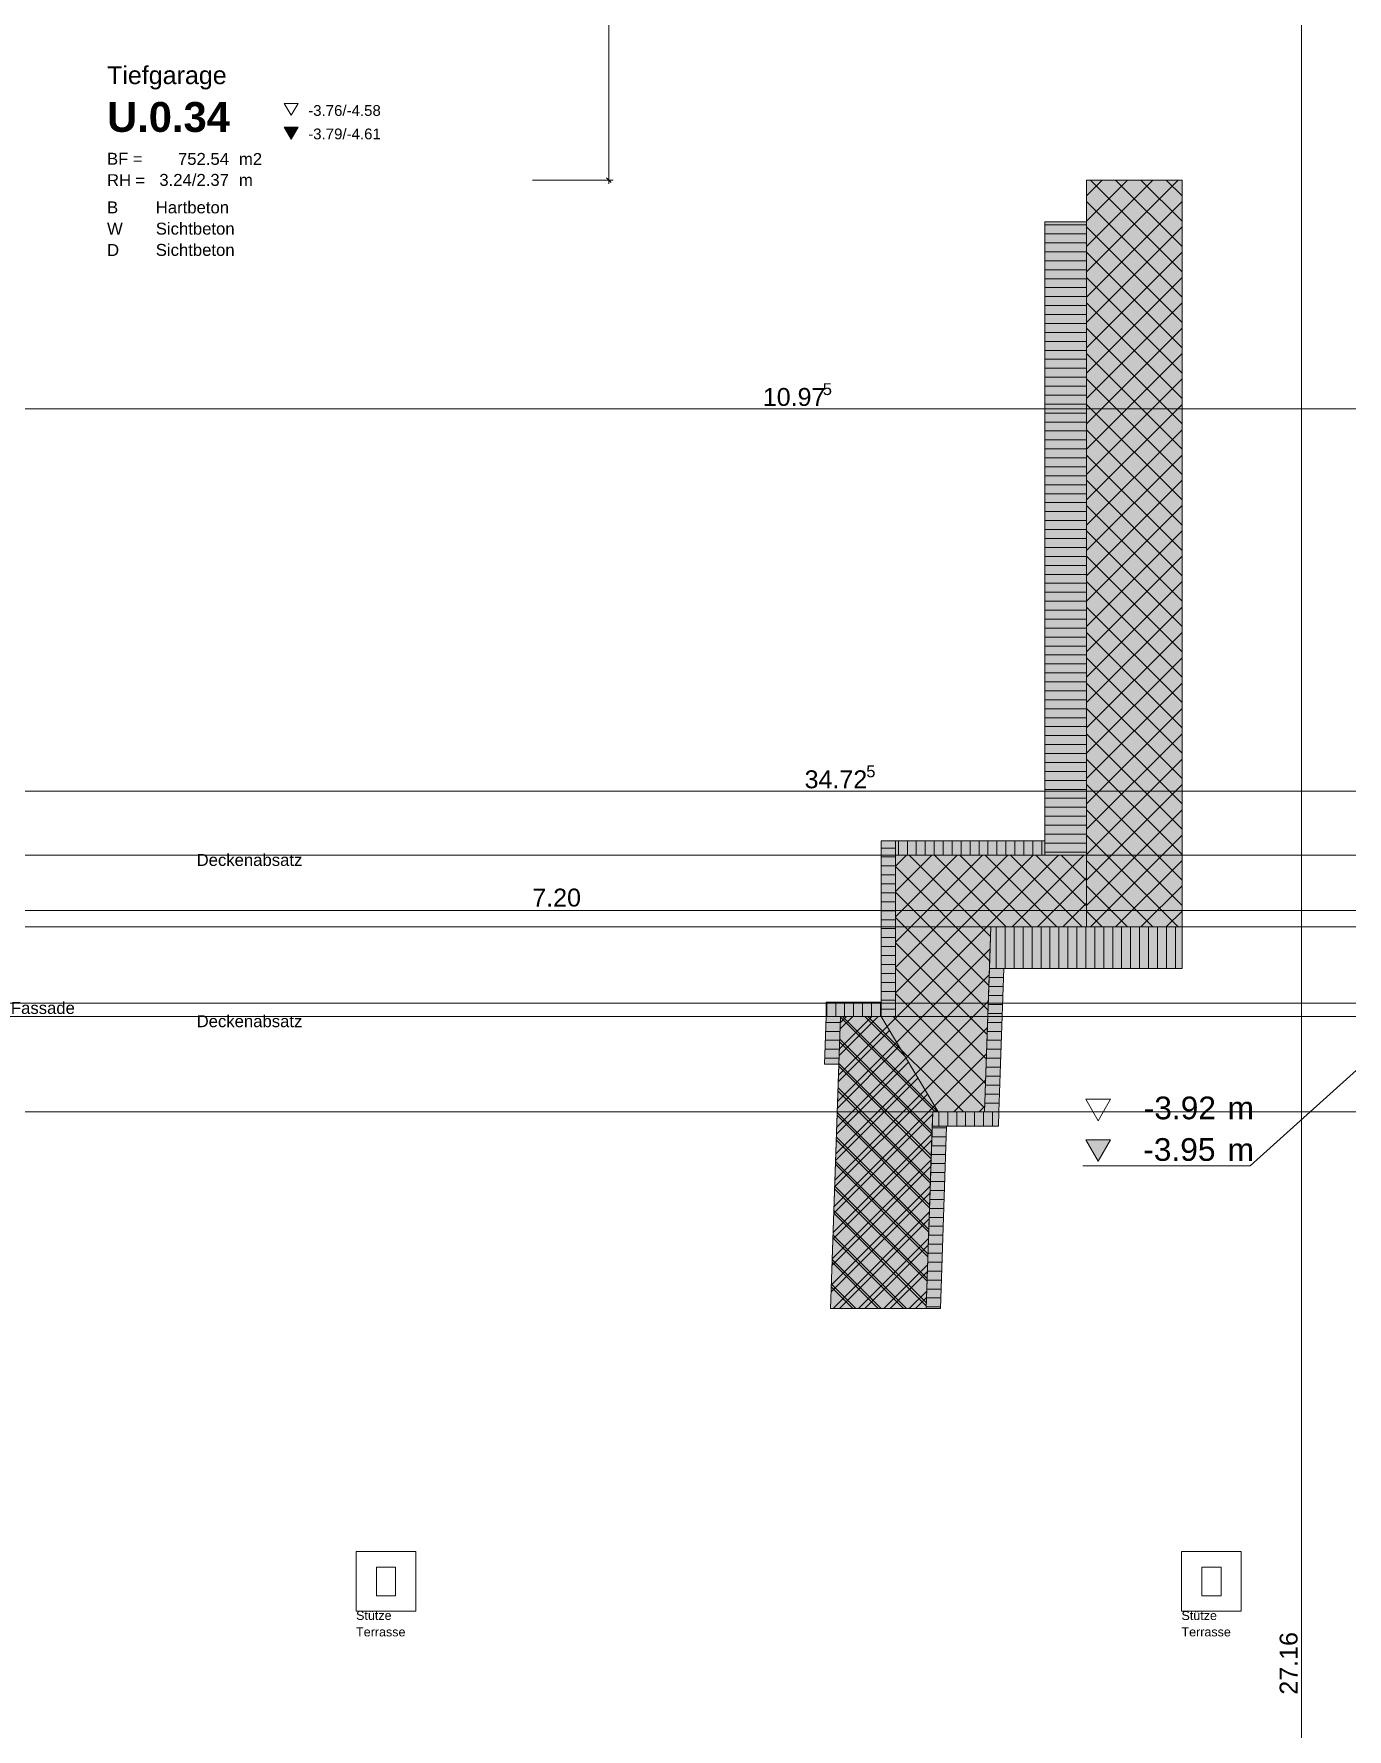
# Model space of a CAD drawing. Extents: x 0 to 1189, y 0 to 841.
# Drawn here: x 446.1 to 556, y 321.5 to 463.4 of the extents above; entities that cross this region are included whole.
import ezdxf
from ezdxf.lldxf.tags import DXFTag

# ---------------------------------------------------------------- set-up
doc = ezdxf.new("R2010")
doc.units = 0
doc.layers.get('0').update_dxf_attribs({"lineweight": 35})
for name, color, linetype, lineweight in [('Bemassung', 7, 'Continuous', 25), ('Deckenabsätze', 7, 'Continuous', 25), ('Gebäude Kontur', 7, 'Continuous', 25), ('Hilfskörper', 7, 'Continuous', 25), ('Höhenkoten', 7, 'Continuous', 25), ('Raumstempel', 7, 'Continuous', 25)]:
    doc.layers.add(name, color=color, linetype=linetype, lineweight=lineweight)
doc.styles.get("Standard").update_dxf_attribs({"font": 'arial.ttf'})
tags = doc.linetypes.add('BORDERX2', pattern=[88.9, 25.4, -12.7, 25.4, -12.7, 0, -12.7]).pattern_tags.tags
tags[14:15] = [DXFTag(74, 4), DXFTag(75, 0), DXFTag(340, '0'), DXFTag(46, 1.0), DXFTag(50, 0.0), DXFTag(44, 0.0), DXFTag(45, 0.0)]
tags[12:13] = [DXFTag(74, 4), DXFTag(75, 0), DXFTag(340, '0'), DXFTag(46, 1.0), DXFTag(50, 0.0), DXFTag(44, 0.0), DXFTag(45, 0.0)]
tags[10:11] = [DXFTag(74, 4), DXFTag(75, 0), DXFTag(340, '0'), DXFTag(46, 1.0), DXFTag(50, 0.0), DXFTag(44, 0.0), DXFTag(45, 0.0)]
tags[8:9] = [DXFTag(74, 4), DXFTag(75, 0), DXFTag(340, '0'), DXFTag(46, 1.0), DXFTag(50, 0.0), DXFTag(44, 0.0), DXFTag(45, 0.0)]
tags[6:7] = [DXFTag(74, 4), DXFTag(75, 0), DXFTag(340, '0'), DXFTag(46, 1.0), DXFTag(50, 0.0), DXFTag(44, 0.0), DXFTag(45, 0.0)]
tags[4:5] = [DXFTag(74, 4), DXFTag(75, 0), DXFTag(340, '0'), DXFTag(46, 1.0), DXFTag(50, 0.0), DXFTag(44, 0.0), DXFTag(45, 0.0)]
tags = doc.linetypes.add('DASHED2', pattern=[9.525, 6.35, -3.175]).pattern_tags.tags
tags[6:7] = [DXFTag(74, 4), DXFTag(75, 0), DXFTag(340, '0'), DXFTag(46, 1.0), DXFTag(50, 0.0), DXFTag(44, 0.0), DXFTag(45, 0.0)]
tags[4:5] = [DXFTag(74, 4), DXFTag(75, 0), DXFTag(340, '0'), DXFTag(46, 1.0), DXFTag(50, 0.0), DXFTag(44, 0.0), DXFTag(45, 0.0)]
tags = doc.linetypes.add('Strichlin_lang', pattern=[0.5, 0.3, -0.2]).pattern_tags.tags
tags[6:7] = [DXFTag(74, 4), DXFTag(75, 0), DXFTag(340, '0'), DXFTag(46, 1.0), DXFTag(50, 0.0), DXFTag(44, 0.0), DXFTag(45, 0.0)]
tags[4:5] = [DXFTag(74, 4), DXFTag(75, 0), DXFTag(340, '0'), DXFTag(46, 1.0), DXFTag(50, 0.0), DXFTag(44, 0.0), DXFTag(45, 0.0)]
tags = doc.linetypes.add('Wipeout_Contour', pattern=[1, 0, -1]).pattern_tags.tags
tags[6:7] = [DXFTag(74, 4), DXFTag(75, 0), DXFTag(340, '0'), DXFTag(46, 1.0), DXFTag(50, 0.0), DXFTag(44, 0.0), DXFTag(45, 0.0)]
tags[4:5] = [DXFTag(74, 4), DXFTag(75, 0), DXFTag(340, '0'), DXFTag(46, 1.0), DXFTag(50, 0.0), DXFTag(44, 0.0), DXFTag(45, 0.0)]

# ---------------------------------------------------------------- blocks, each defined once
blk = doc.blocks.new('Referenz-A0SO6TOG06', base_point=(4.4, 96.7))
at = {"layer": 'Bemassung', "color": 0, "lineweight": 13}
for p, q in [((552.23, 297), (552.23, 598.53)), ((494.23, 511.03), (494.23, 451.13)), ((494.03, 451.33), (494.43, 450.93)), ((487.84, 451.13), (494.6, 451.13)), ((494.23, 451.13), (494.23, 450.83)), ((400.34, 432), (619.84, 432)), ((166.34, 400), (860.83, 400)), ((561.83, 390), (417.83, 390))]:
    blk.add_line(p, q, dxfattribs=at)
at = {"layer": 'Deckenabsätze', "color": 0, "linetype": 'Wipeout_Contour', "lineweight": 0, "ltscale": 25.994888}
for p, q in [((542.23, 451.15), (534.23, 451.15)), ((534.23, 451.15), (534.23, 388.63)), ((542.23, 388.63), (542.23, 451.15)), ((534.23, 388.63), (542.23, 388.63))]:
    blk.add_line(p, q, dxfattribs=at)
at = {"layer": 'Deckenabsätze', "color": 0, "lineweight": 13}
for p, q in [((534.23, 449.83), (535.55, 451.15)), ((534.23, 447.71), (537.67, 451.15)), ((534.23, 445.59), (539.79, 451.15)), ((534.23, 443.47), (541.91, 451.15)), ((534.23, 451.15), (534.23, 388.63)), ((542.23, 451.15), (534.23, 451.15)), ((542.23, 443.47), (534.55, 451.15)), ((542.23, 445.59), (536.67, 451.15)), ((542.23, 447.71), (538.79, 451.15)), ((542.23, 449.83), (540.91, 451.15)), ((542.23, 388.63), (542.23, 451.15)), ((534.23, 441.35), (542.23, 449.35)), ((542.23, 441.35), (534.23, 449.35)), ((530.73, 447.64), (530.73, 394.63)), ((534.23, 447.64), (530.73, 447.64)), ((530.73, 447.39), (534.23, 447.39)), ((534.23, 394.63), (534.23, 447.64)), ((534.23, 439.22), (542.23, 447.22)), ((542.23, 439.22), (534.23, 447.22)), ((530.73, 446.64), (534.23, 446.64)), ((530.73, 445.89), (534.23, 445.89)), ((530.73, 445.14), (534.23, 445.14)), ((530.73, 444.39), (534.23, 444.39)), ((534.23, 437.1), (542.23, 445.1)), ((542.23, 437.1), (534.23, 445.1)), ((530.73, 443.64), (534.23, 443.64)), ((530.73, 442.89), (534.23, 442.89)), ((534.23, 434.98), (542.23, 442.98)), ((542.23, 434.98), (534.23, 442.98)), ((530.73, 442.14), (534.23, 442.14)), ((530.73, 441.39), (534.23, 441.39)), ((530.73, 440.64), (534.23, 440.64)), ((534.23, 432.86), (542.23, 440.86)), ((542.23, 432.86), (534.23, 440.86)), ((530.73, 439.89), (534.23, 439.89)), ((530.73, 439.14), (534.23, 439.14)), ((534.23, 430.74), (542.23, 438.74)), ((542.23, 430.74), (534.23, 438.74)), ((530.73, 438.39), (534.23, 438.39)), ((530.73, 437.64), (534.23, 437.64)), ((530.73, 436.89), (534.23, 436.89)), ((530.73, 436.14), (534.23, 436.14)), ((534.23, 428.62), (542.23, 436.62)), ((542.23, 428.62), (534.23, 436.62)), ((530.73, 435.39), (534.23, 435.39)), ((530.73, 434.64), (534.23, 434.64)), ((534.23, 426.5), (542.23, 434.5)), ((542.23, 426.5), (534.23, 434.5)), ((530.73, 433.89), (534.23, 433.89)), ((530.73, 433.14), (534.23, 433.14)), ((530.73, 432.39), (534.23, 432.39)), ((530.73, 431.64), (534.23, 431.64)), ((534.23, 424.37), (542.23, 432.37)), ((542.23, 424.37), (534.23, 432.37)), ((530.73, 430.89), (534.23, 430.89)), ((530.73, 430.14), (534.23, 430.14)), ((534.23, 422.25), (542.23, 430.25)), ((542.23, 422.25), (534.23, 430.25)), ((530.73, 429.39), (534.23, 429.39)), ((530.73, 428.64), (534.23, 428.64)), ((530.73, 427.89), (534.23, 427.89)), ((534.23, 420.13), (542.23, 428.13)), ((542.23, 420.13), (534.23, 428.13)), ((530.73, 427.14), (534.23, 427.14)), ((530.73, 426.39), (534.23, 426.39)), ((534.23, 418.01), (542.23, 426.01)), ((542.23, 418.01), (534.23, 426.01)), ((530.73, 425.64), (534.23, 425.64)), ((530.73, 424.89), (534.23, 424.89)), ((530.73, 424.14), (534.23, 424.14)), ((530.73, 423.39), (534.23, 423.39)), ((534.23, 415.89), (542.23, 423.89)), ((542.23, 415.89), (534.23, 423.89)), ((530.73, 422.64), (534.23, 422.64)), ((530.73, 421.89), (534.23, 421.89)), ((534.23, 413.77), (542.23, 421.77)), ((542.23, 413.77), (534.23, 421.77)), ((530.73, 421.14), (534.23, 421.14)), ((530.73, 420.39), (534.23, 420.39)), ((530.73, 419.64), (534.23, 419.64)), ((530.73, 418.89), (534.23, 418.89)), ((534.23, 411.65), (542.23, 419.65)), ((542.23, 411.65), (534.23, 419.65)), ((530.73, 418.14), (534.23, 418.14)), ((530.73, 417.39), (534.23, 417.39)), ((534.23, 409.53), (542.23, 417.53)), ((542.23, 409.53), (534.23, 417.53)), ((530.73, 416.64), (534.23, 416.64)), ((530.73, 415.89), (534.23, 415.89)), ((530.73, 415.14), (534.23, 415.14)), ((534.23, 407.4), (542.23, 415.4)), ((542.23, 407.4), (534.23, 415.4)), ((530.73, 414.39), (534.23, 414.39)), ((530.73, 413.64), (534.23, 413.64)), ((534.23, 405.28), (542.23, 413.28)), ((542.23, 405.28), (534.23, 413.28)), ((530.73, 412.89), (534.23, 412.89)), ((530.73, 412.14), (534.23, 412.14)), ((530.73, 411.39), (534.23, 411.39)), ((530.73, 410.64), (534.23, 410.64)), ((534.23, 403.16), (542.23, 411.16)), ((542.23, 403.16), (534.23, 411.16)), ((530.73, 409.89), (534.23, 409.89)), ((530.73, 409.14), (534.23, 409.14)), ((534.23, 401.04), (542.23, 409.04)), ((542.23, 401.04), (534.23, 409.04)), ((530.73, 408.39), (534.23, 408.39)), ((530.73, 407.64), (534.23, 407.64)), ((530.73, 406.89), (534.23, 406.89)), ((530.73, 406.14), (534.23, 406.14)), ((534.23, 398.92), (542.23, 406.92)), ((542.23, 398.92), (534.23, 406.92)), ((530.73, 405.39), (534.23, 405.39)), ((530.73, 404.64), (534.23, 404.64)), ((534.23, 396.8), (542.23, 404.8)), ((542.23, 396.8), (534.23, 404.8)), ((530.73, 403.89), (534.23, 403.89)), ((530.73, 403.14), (534.23, 403.14)), ((530.73, 402.39), (534.23, 402.39)), ((530.73, 401.64), (534.23, 401.64)), ((534.23, 394.68), (542.23, 402.68)), ((542.23, 394.68), (534.23, 402.68)), ((530.73, 400.89), (534.23, 400.89)), ((534.23, 392.55), (542.23, 400.55)), ((542.23, 392.55), (534.23, 400.55)), ((530.73, 400.14), (534.23, 400.14)), ((530.73, 399.39), (534.23, 399.39)), ((530.73, 398.64), (534.23, 398.64)), ((530.73, 397.89), (534.23, 397.89)), ((534.23, 390.43), (542.23, 398.43)), ((542.23, 390.43), (534.23, 398.43)), ((530.73, 397.14), (534.23, 397.14)), ((530.73, 396.39), (534.23, 396.39)), ((541.91, 388.63), (534.23, 396.31)), ((534.55, 388.63), (542.23, 396.31)), ((513.46, 376.21), (531.88, 394.63)), ((517.03, 395.83), (517.03, 381.13)), ((518.23, 395.83), (517.03, 395.83)), ((517.03, 395.23), (518.23, 395.23)), ((518.23, 394.63), (518.23, 395.83)), ((518.23, 395.83), (530.73, 395.83)), ((518.23, 381.13), (518.23, 395.83)), ((518.23, 393.71), (519.15, 394.63)), ((518.23, 391.59), (521.27, 394.63)), ((518.23, 389.46), (523.4, 394.63)), ((518.23, 387.34), (525.52, 394.63)), ((518.23, 385.22), (527.64, 394.63)), ((518.23, 383.1), (529.76, 394.63)), ((530.73, 394.63), (518.23, 394.63)), ((518.23, 381.13), (518.23, 394.63)), ((518.23, 394.63), (534.23, 394.63)), ((518.48, 394.63), (518.48, 395.83)), ((519.23, 394.63), (519.23, 395.83)), ((526.2, 387.81), (519.39, 394.63)), ((519.98, 394.63), (519.98, 395.83)), ((520.73, 394.63), (520.73, 395.83)), ((521.48, 394.63), (521.48, 395.83)), ((527.51, 388.63), (521.51, 394.63)), ((522.23, 394.63), (522.23, 395.83)), ((522.98, 394.63), (522.98, 395.83)), ((529.63, 388.63), (523.63, 394.63)), ((523.73, 394.63), (523.73, 395.83)), ((524.48, 394.63), (524.48, 395.83)), ((525.23, 394.63), (525.23, 395.83)), ((531.75, 388.63), (525.75, 394.63)), ((525.98, 394.63), (525.98, 395.83)), ((526.73, 394.63), (526.73, 395.83)), ((527.48, 394.63), (527.48, 395.83)), ((533.87, 388.63), (527.87, 394.63)), ((528, 388.63), (534, 394.63)), ((528.23, 394.63), (528.23, 395.83)), ((528.98, 394.63), (528.98, 395.83)), ((529.73, 394.63), (529.73, 395.83)), ((534.23, 390.39), (529.99, 394.63)), ((530.48, 394.63), (530.48, 395.83)), ((530.73, 395.83), (530.73, 394.63)), ((530.73, 395.64), (534.23, 395.64)), ((530.73, 394.89), (534.23, 394.89)), ((530.73, 394.63), (534.23, 394.63)), ((534.23, 392.52), (532.11, 394.63)), ((534.23, 394.63), (534.23, 388.63)), ((517.03, 394.48), (518.23, 394.48)), ((517.03, 393.73), (518.23, 393.73)), ((526.13, 385.76), (518.23, 393.67)), ((539.79, 388.63), (534.23, 394.19)), ((536.67, 388.63), (542.23, 394.19)), ((517.03, 392.98), (518.23, 392.98)), ((517.03, 392.23), (518.23, 392.23)), ((530.12, 388.63), (534.23, 392.74)), ((537.67, 388.63), (534.23, 392.07)), ((538.79, 388.63), (542.23, 392.07)), ((517.03, 391.48), (518.23, 391.48)), ((517.03, 390.73), (518.23, 390.73)), ((526.06, 383.71), (518.23, 391.54)), ((532.24, 388.63), (534.23, 390.61)), ((517.03, 389.98), (518.23, 389.98)), ((517.03, 389.23), (518.23, 389.23)), ((525.99, 381.66), (518.23, 389.42)), ((535.55, 388.63), (534.23, 389.95)), ((540.91, 388.63), (542.23, 389.95)), ((517.03, 388.48), (518.23, 388.48)), ((517.03, 387.73), (518.23, 387.73)), ((526.23, 388.63), (525.7, 373.13)), ((526.11, 385.13), (526.23, 388.63)), ((534.23, 388.63), (526.23, 388.63)), ((526.23, 388.63), (542.23, 388.63)), ((526.67, 385.13), (526.67, 388.63)), ((527.42, 385.13), (527.42, 388.63)), ((528.17, 385.13), (528.17, 388.63)), ((528.92, 385.13), (528.92, 388.63)), ((529.67, 385.13), (529.67, 388.63)), ((530.42, 385.13), (530.42, 388.63)), ((531.17, 385.13), (531.17, 388.63)), ((531.92, 385.13), (531.92, 388.63)), ((532.67, 385.13), (532.67, 388.63)), ((533.42, 385.13), (533.42, 388.63)), ((534.17, 385.13), (534.17, 388.63)), ((534.23, 388.63), (542.23, 388.63)), ((534.92, 385.13), (534.92, 388.63)), ((535.67, 385.13), (535.67, 388.63)), ((536.42, 385.13), (536.42, 388.63)), ((537.17, 385.13), (537.17, 388.63)), ((537.92, 385.13), (537.92, 388.63)), ((538.67, 385.13), (538.67, 388.63)), ((539.42, 385.13), (539.42, 388.63)), ((540.17, 385.13), (540.17, 388.63)), ((540.92, 385.13), (540.92, 388.63)), ((541.67, 385.13), (541.67, 388.63)), ((542.23, 388.63), (542.23, 385.13)), ((513.39, 374.01), (526.17, 386.8)), ((517.03, 386.98), (518.23, 386.98)), ((517.03, 386.23), (518.23, 386.23)), ((525.92, 379.61), (518.23, 387.3)), ((513.31, 371.82), (526.09, 384.6)), ((517.03, 385.48), (518.23, 385.48)), ((517.03, 384.73), (518.23, 384.73)), ((525.85, 377.56), (518.23, 385.18)), ((525.7, 373.13), (526.11, 385.13)), ((542.23, 385.13), (526.11, 385.13)), ((526.11, 385.13), (527.31, 385.13)), ((527.31, 385.13), (526.9, 373.13)), ((517.03, 383.98), (518.23, 383.98)), ((517.03, 383.23), (518.23, 383.23)), ((526.06, 383.63), (527.26, 383.63)), ((526.09, 384.38), (527.28, 384.38)), ((512.43, 382.33), (512.43, 381.13)), ((517.03, 382.33), (512.43, 382.33)), ((512.48, 381.13), (512.48, 382.33)), ((513.23, 381.13), (513.23, 382.33)), ((513.24, 369.62), (526.02, 382.4)), ((513.98, 381.13), (513.98, 382.33)), ((514.73, 381.13), (514.73, 382.33)), ((515.48, 381.13), (515.48, 382.33)), ((516.23, 381.13), (516.23, 382.33)), ((516.98, 381.13), (516.98, 382.33)), ((517.03, 382.48), (518.23, 382.48)), ((517.03, 381.13), (517.03, 382.33)), ((525.78, 375.51), (518.23, 383.06)), ((526.01, 382.13), (527.21, 382.13)), ((526.03, 382.88), (527.23, 382.88)), ((512.29, 377.13), (512.43, 381.13)), ((512.41, 380.63), (513.61, 380.63)), ((512.43, 381.13), (517.03, 381.13)), ((512.43, 381.13), (513.63, 381.13)), ((512.8, 356.68), (513.63, 381.13)), ((513.63, 381.13), (513.49, 377.13)), ((513.52, 377.85), (516.8, 381.13)), ((513.54, 378.41), (516.26, 381.13)), ((513.59, 380.05), (514.68, 381.13)), ((513.61, 380.6), (514.14, 381.13)), ((513.63, 381.13), (518.23, 381.13)), ((521.56, 373.13), (513.63, 381.06)), ((521.79, 373.13), (513.79, 381.13)), ((519.03, 377.79), (515.68, 381.13)), ((523.92, 373.13), (515.92, 381.13)), ((517.03, 381.73), (518.23, 381.73)), ((517.03, 381.13), (518.23, 381.13)), ((525.71, 373.45), (518.04, 381.13)), ((525.96, 380.63), (527.16, 380.63)), ((525.98, 381.38), (527.18, 381.38)), ((512.36, 379.13), (513.56, 379.13)), ((512.39, 379.88), (513.59, 379.88)), ((513.16, 367.43), (525.94, 380.21)), ((513.44, 375.65), (517.74, 379.95)), ((521.3, 371.27), (513.56, 379.01)), ((521.31, 371.5), (513.57, 379.24)), ((525.91, 379.13), (527.1, 379.13)), ((525.93, 379.88), (527.13, 379.88)), ((512.31, 377.63), (513.51, 377.63)), ((512.34, 378.38), (513.54, 378.38)), ((513.09, 365.23), (525.87, 378.01)), ((513.37, 373.46), (518.53, 378.62)), ((525.86, 377.63), (527.05, 377.63)), ((525.88, 378.38), (527.08, 378.38)), ((513.49, 377.13), (512.29, 377.13)), ((513.29, 371.26), (519.32, 377.29)), ((521.23, 369.22), (513.49, 376.96)), ((521.24, 369.45), (513.5, 377.19)), ((525.8, 376.13), (527, 376.13)), ((525.83, 376.88), (527.03, 376.88)), ((513.22, 369.07), (520.11, 375.96)), ((521.16, 367.17), (513.42, 374.91)), ((521.17, 367.4), (513.43, 375.14)), ((523.11, 373.13), (525.79, 375.81)), ((525.78, 375.38), (526.98, 375.38)), ((513.14, 366.87), (520.91, 374.63)), ((521.53, 373.13), (521.7, 373.31)), ((525.23, 373.13), (525.72, 373.62)), ((525.73, 373.88), (526.93, 373.88)), ((525.75, 374.63), (526.95, 374.63)), ((513.07, 364.67), (521.36, 372.96)), ((521.09, 365.12), (513.35, 372.86)), ((521.1, 365.34), (513.36, 373.08)), ((521.36, 373.13), (520.8, 356.68)), ((520.8, 356.68), (521.32, 371.93)), ((521.32, 371.93), (521.36, 373.13)), ((526.86, 371.93), (521.32, 371.93)), ((521.32, 371.93), (522.52, 371.93)), ((525.7, 373.13), (521.36, 373.13)), ((521.36, 373.13), (526.9, 373.13)), ((521.86, 371.93), (521.86, 373.13)), ((522.52, 371.93), (522, 356.68)), ((522.61, 371.93), (522.61, 373.13)), ((523.36, 371.93), (523.36, 373.13)), ((524.11, 371.93), (524.11, 373.13)), ((524.86, 371.93), (524.86, 373.13)), ((525.61, 371.93), (525.61, 373.13)), ((526.9, 373.13), (525.7, 373.13)), ((526.36, 371.93), (526.36, 373.13)), ((526.9, 373.13), (526.86, 371.93)), ((512.99, 362.48), (521.28, 370.76)), ((513.01, 363.03), (521.3, 371.32)), ((521.02, 363.07), (513.28, 370.81)), ((521.03, 363.29), (513.29, 371.03)), ((521.29, 371.06), (522.49, 371.06)), ((521.32, 371.81), (522.52, 371.81)), ((512.94, 360.84), (521.22, 369.12)), ((520.96, 361.24), (513.22, 368.98)), ((521.24, 369.56), (522.44, 369.56)), ((521.26, 370.31), (522.47, 370.31)), ((512.92, 360.28), (521.21, 368.57)), ((520.95, 361.01), (513.21, 368.76)), ((521.19, 368.06), (522.39, 368.06)), ((521.21, 368.81), (522.41, 368.81)), ((512.84, 358.08), (521.13, 366.37)), ((512.86, 358.64), (521.15, 366.93)), ((520.88, 358.96), (513.14, 366.7)), ((520.89, 359.19), (513.15, 366.93)), ((521.14, 366.56), (522.34, 366.56)), ((521.16, 367.31), (522.36, 367.31)), ((513.02, 356.68), (521.07, 364.73)), ((520.82, 357.14), (513.08, 364.88)), ((521.09, 365.06), (522.29, 365.06)), ((521.11, 365.81), (522.31, 365.81)), ((520.81, 356.91), (513.07, 364.65)), ((513.56, 356.68), (521.06, 364.18)), ((521.03, 363.56), (522.24, 363.56)), ((521.06, 364.31), (522.26, 364.31)), ((518.92, 356.68), (513, 362.6)), ((519.15, 356.68), (513.01, 362.83)), ((515.14, 356.68), (521, 362.54)), ((515.68, 356.68), (520.98, 361.98)), ((520.98, 362.06), (522.18, 362.06)), ((521.01, 362.81), (522.21, 362.81)), ((516.8, 356.68), (512.93, 360.55)), ((517.03, 356.68), (512.94, 360.78)), ((520.93, 360.56), (522.13, 360.56)), ((520.96, 361.31), (522.16, 361.31)), ((517.27, 356.68), (520.92, 360.34)), ((517.8, 356.68), (520.91, 359.78)), ((520.88, 359.06), (522.08, 359.06)), ((520.91, 359.81), (522.11, 359.81)), ((514.68, 356.68), (512.86, 358.5)), ((514.91, 356.68), (512.87, 358.73)), ((519.39, 356.68), (520.85, 358.14)), ((520.86, 358.31), (522.06, 358.31)), ((520.8, 356.68), (512.8, 356.68)), ((519.92, 356.68), (520.83, 357.59)), ((520.8, 356.81), (522, 356.81)), ((522, 356.68), (520.8, 356.68)), ((520.83, 357.56), (522.03, 357.56))]:
    blk.add_line(p, q, dxfattribs=at)
at = {"layer": 'Deckenabsätze', "color": 0, "linetype": 'Wipeout_Contour', "lineweight": 0, "ltscale": 25.895014}
for p, q in [((530.73, 447.64), (530.73, 394.63)), ((534.23, 447.64), (530.73, 447.64)), ((534.23, 394.63), (534.23, 447.64)), ((530.73, 394.63), (534.23, 394.63))]:
    blk.add_line(p, q, dxfattribs=at)
at = {"layer": 'Deckenabsätze', "color": 0, "linetype": 'Wipeout_Contour', "lineweight": 0, "ltscale": 25.070183}
for p, q in [((517.03, 395.83), (517.03, 381.13)), ((518.23, 395.83), (517.03, 395.83)), ((518.23, 381.13), (518.23, 395.83)), ((517.03, 381.13), (518.23, 381.13))]:
    blk.add_line(p, q, dxfattribs=at)
at = {"layer": 'Deckenabsätze', "color": 0, "linetype": 'Wipeout_Contour', "lineweight": 0, "ltscale": 25.317845}
for p, q in [((530.73, 395.83), (518.23, 395.83)), ((518.23, 395.83), (518.23, 394.63)), ((518.23, 394.63), (530.73, 394.63)), ((530.73, 394.63), (530.73, 395.83))]:
    blk.add_line(p, q, dxfattribs=at)
at = {"layer": 'Deckenabsätze', "color": 0, "linetype": 'Wipeout_Contour', "lineweight": 0, "ltscale": 62.674762}
for p, q in [((534.23, 394.63), (518.23, 394.63)), ((518.23, 394.63), (518.23, 381.13)), ((534.23, 388.63), (534.23, 394.63)), ((525.7, 373.13), (526.23, 388.63)), ((526.23, 388.63), (534.23, 388.63)), ((513.63, 381.13), (512.8, 356.68)), ((518.23, 381.13), (513.63, 381.13)), ((520.8, 356.68), (521.36, 373.13)), ((521.36, 373.13), (525.7, 373.13)), ((512.8, 356.68), (520.8, 356.68))]:
    blk.add_line(p, q, dxfattribs=at)
at = {"layer": 'Deckenabsätze', "color": 0, "linetype": 'Wipeout_Contour', "lineweight": 0, "ltscale": 25.390429}
for p, q in [((526.23, 388.63), (526.11, 385.13)), ((542.23, 388.63), (526.23, 388.63)), ((542.23, 385.13), (542.23, 388.63)), ((526.11, 385.13), (542.23, 385.13))]:
    blk.add_line(p, q, dxfattribs=at)
at = {"layer": 'Deckenabsätze', "color": 0, "linetype": 'Wipeout_Contour', "lineweight": 0, "ltscale": 25.111203}
for p, q in [((526.11, 385.13), (525.7, 373.13)), ((527.31, 385.13), (526.11, 385.13)), ((526.9, 373.13), (527.31, 385.13)), ((525.7, 373.13), (526.9, 373.13))]:
    blk.add_line(p, q, dxfattribs=at)
at = {"layer": 'Deckenabsätze', "color": 0, "linetype": 'Wipeout_Contour', "lineweight": 0, "ltscale": 24.904974}
for p, q in [((512.43, 382.33), (512.43, 381.13)), ((517.03, 382.33), (512.43, 382.33)), ((517.03, 381.13), (517.03, 382.33)), ((512.43, 381.13), (517.03, 381.13))]:
    blk.add_line(p, q, dxfattribs=at)
at = {"layer": 'Deckenabsätze', "color": 0, "linetype": 'Wipeout_Contour', "lineweight": 0, "ltscale": 24.82787}
for p, q in [((512.43, 381.13), (512.29, 377.13)), ((513.63, 381.13), (512.43, 381.13)), ((513.49, 377.13), (513.63, 381.13)), ((512.29, 377.13), (513.49, 377.13))]:
    blk.add_line(p, q, dxfattribs=at)
at = {"layer": 'Deckenabsätze', "color": 0, "linetype": 'Wipeout_Contour', "lineweight": 0, "ltscale": 49.635423}
for p, q in [((513.63, 381.13), (513.49, 377.13)), ((517.03, 381.13), (513.63, 381.13)), ((521.8, 373.13), (517.03, 381.13)), ((513.49, 377.13), (512.8, 356.68)), ((520.8, 356.68), (521.32, 371.93)), ((521.32, 371.93), (521.36, 373.13)), ((521.36, 373.13), (521.8, 373.13)), ((512.8, 356.68), (520.8, 356.68))]:
    blk.add_line(p, q, dxfattribs=at)
at = {"layer": 'Deckenabsätze', "color": 0, "linetype": 'Wipeout_Contour', "lineweight": 0, "ltscale": 24.7839}
for p, q in [((521.32, 371.93), (520.8, 356.68)), ((522.52, 371.93), (521.32, 371.93)), ((522, 356.68), (522.52, 371.93)), ((520.8, 356.68), (522, 356.68))]:
    blk.add_line(p, q, dxfattribs=at)
at = {"layer": 'Deckenabsätze', "color": 0, "linetype": 'Wipeout_Contour', "lineweight": 0, "ltscale": 24.960143}
for p, q in [((521.36, 373.13), (521.32, 371.93)), ((521.32, 371.93), (526.86, 371.93)), ((526.9, 373.13), (521.36, 373.13)), ((526.86, 371.93), (526.9, 373.13))]:
    blk.add_line(p, q, dxfattribs=at)
at = {"layer": 'Deckenabsätze', "color": 0, "lineweight": 13}
for points in [[(534.23, 388.63), (542.23, 388.63), (534.23, 451.15)], [(542.23, 388.63), (542.23, 451.15), (534.23, 451.15)], [(518.23, 381.13), (518.23, 381.13), (518.23, 394.63)], [(518.23, 356.68), (520.8, 356.68), (518.23, 394.63)], [(520.8, 356.68), (520.8, 394.63), (518.23, 394.63)], [(520.8, 394.63), (518.23, 394.63), (518.23, 394.63)], [(521.36, 373.13), (520.8, 373.13), (520.8, 394.63)], [(521.36, 373.13), (521.36, 394.63), (520.8, 394.63)], [(521.36, 394.63), (520.8, 394.63), (520.8, 394.63)], [(525.7, 373.13), (521.36, 373.13), (521.36, 394.63)], [(525.7, 373.13), (525.7, 394.63), (521.36, 394.63)], [(525.7, 394.63), (521.36, 394.63), (521.36, 394.63)], [(526.23, 388.63), (525.7, 388.63), (525.7, 394.63)], [(526.23, 388.63), (526.23, 394.63), (525.7, 394.63)], [(526.23, 394.63), (525.7, 394.63), (525.7, 394.63)], [(534.23, 388.63), (526.23, 388.63), (526.23, 394.63)], [(534.23, 388.63), (534.23, 394.63), (526.23, 394.63)], [(534.23, 394.63), (526.23, 394.63), (526.23, 394.63)], [(525.7, 373.13), (526.23, 388.63), (525.7, 388.63)], [(526.23, 388.63), (534.23, 388.63), (526.23, 388.63)], [(512.8, 356.68), (513.63, 356.68), (513.63, 381.13)], [(513.63, 356.68), (518.23, 356.68), (513.63, 381.13)], [(518.23, 356.68), (518.23, 381.13), (513.63, 381.13)], [(518.23, 381.13), (513.63, 381.13), (518.23, 381.13)], [(518.23, 356.68), (518.23, 381.13), (518.23, 381.13)], [(520.8, 356.68), (521.36, 373.13), (520.8, 373.13)], [(521.36, 373.13), (525.7, 373.13), (521.36, 373.13)]]:
    blk.add_solid(points, dxfattribs=at)
at = {"layer": 'Deckenabsätze', "color": 7, "linetype": 'Wipeout_Contour', "lineweight": 0, "ltscale": 25.994888, "true_color": 0xffffff}
for points in [[(534.23, 388.63), (542.23, 388.63), (534.23, 451.15)], [(542.23, 388.63), (534.23, 451.15), (542.23, 451.15)]]:
    blk.add_solid(points, dxfattribs=at)
at = {"layer": 'Deckenabsätze', "color": 7, "linetype": 'Wipeout_Contour', "lineweight": 0, "ltscale": 25.895014, "true_color": 0xffffff}
for points in [[(530.73, 394.63), (534.23, 394.63), (530.73, 447.64)], [(534.23, 394.63), (530.73, 447.64), (534.23, 447.64)]]:
    blk.add_solid(points, dxfattribs=at)
at = {"layer": 'Deckenabsätze', "color": 7, "linetype": 'Wipeout_Contour', "lineweight": 0, "ltscale": 25.070183, "true_color": 0xffffff}
for points in [[(517.03, 381.13), (518.23, 381.13), (517.03, 395.83)], [(518.23, 381.13), (517.03, 395.83), (518.23, 395.83)]]:
    blk.add_solid(points, dxfattribs=at)
at = {"layer": 'Deckenabsätze', "color": 7, "linetype": 'Wipeout_Contour', "lineweight": 0, "ltscale": 25.317845, "true_color": 0xffffff}
for points in [[(518.23, 394.63), (530.73, 394.63), (518.23, 395.83)], [(530.73, 394.63), (518.23, 395.83), (530.73, 395.83)]]:
    blk.add_solid(points, dxfattribs=at)
at = {"layer": 'Deckenabsätze', "color": 7, "linetype": 'Wipeout_Contour', "lineweight": 0, "ltscale": 62.674762, "true_color": 0xffffff}
for points in [[(518.23, 388.63), (534.23, 388.63), (518.23, 394.63)], [(534.23, 388.63), (518.23, 394.63), (534.23, 394.63)], [(518.23, 394.63), (534.23, 394.63), (518.23, 394.63)], [(518.23, 381.13), (525.97, 381.13), (518.23, 388.63)], [(525.97, 381.13), (518.23, 388.63), (526.23, 388.63)], [(518.23, 388.63), (526.23, 388.63), (518.23, 388.63)], [(526.23, 388.63), (518.23, 388.63), (534.23, 388.63)], [(513.36, 373.13), (525.7, 373.13), (513.63, 381.13)], [(525.7, 373.13), (513.63, 381.13), (525.97, 381.13)], [(513.63, 381.13), (525.97, 381.13), (518.23, 381.13)], [(525.97, 381.13), (518.23, 381.13), (525.97, 381.13)], [(512.8, 356.68), (520.8, 356.68), (513.36, 373.13)], [(520.8, 356.68), (513.36, 373.13), (521.36, 373.13)], [(513.36, 373.13), (521.36, 373.13), (513.36, 373.13)], [(521.36, 373.13), (513.36, 373.13), (525.7, 373.13)]]:
    blk.add_solid(points, dxfattribs=at)
at = {"layer": 'Deckenabsätze', "color": 7, "linetype": 'Wipeout_Contour', "lineweight": 0, "ltscale": 25.390429, "true_color": 0xffffff}
for points in [[(542.23, 385.13), (526.11, 385.13), (542.23, 388.63)], [(526.11, 385.13), (542.23, 388.63), (526.23, 388.63)], [(542.23, 388.63), (526.23, 388.63), (542.23, 388.63)], [(526.11, 385.13), (542.23, 385.13), (526.11, 385.13)]]:
    blk.add_solid(points, dxfattribs=at)
at = {"layer": 'Deckenabsätze', "color": 7, "linetype": 'Wipeout_Contour', "lineweight": 0, "ltscale": 25.111203, "true_color": 0xffffff}
for points in [[(526.9, 373.13), (525.7, 373.13), (527.31, 385.13)], [(525.7, 373.13), (527.31, 385.13), (526.11, 385.13)], [(527.31, 385.13), (526.11, 385.13), (527.31, 385.13)], [(525.7, 373.13), (526.9, 373.13), (525.7, 373.13)]]:
    blk.add_solid(points, dxfattribs=at)
at = {"layer": 'Deckenabsätze', "color": 7, "linetype": 'Wipeout_Contour', "lineweight": 0, "ltscale": 24.904974, "true_color": 0xffffff}
for points in [[(512.43, 381.13), (517.03, 381.13), (512.43, 382.33)], [(517.03, 381.13), (512.43, 382.33), (517.03, 382.33)]]:
    blk.add_solid(points, dxfattribs=at)
at = {"layer": 'Deckenabsätze', "color": 7, "linetype": 'Wipeout_Contour', "lineweight": 0, "ltscale": 24.82787, "true_color": 0xffffff}
for points in [[(513.49, 377.13), (512.29, 377.13), (513.63, 381.13)], [(512.29, 377.13), (513.63, 381.13), (512.43, 381.13)], [(513.63, 381.13), (512.43, 381.13), (513.63, 381.13)], [(513.49, 377.13), (513.49, 377.13), (512.29, 377.13)]]:
    blk.add_solid(points, dxfattribs=at)
at = {"layer": 'Deckenabsätze', "color": 7, "linetype": 'Wipeout_Contour', "lineweight": 0, "ltscale": 49.635423, "true_color": 0xffffff}
for points in [[(513.49, 377.13), (519.42, 377.13), (513.63, 381.13)], [(519.42, 377.13), (513.63, 381.13), (517.03, 381.13)], [(513.63, 381.13), (517.03, 381.13), (517.03, 381.13)], [(513.36, 373.13), (521.8, 373.13), (513.49, 377.13)], [(521.8, 373.13), (513.49, 377.13), (519.42, 377.13)], [(512.8, 356.68), (520.8, 356.68), (513.32, 371.93)], [(513.32, 371.93), (521.32, 371.93), (513.36, 373.13)], [(520.8, 356.68), (513.32, 371.93), (521.32, 371.93)], [(521.32, 371.93), (513.36, 373.13), (521.36, 373.13)], [(513.36, 373.13), (521.36, 373.13), (513.36, 373.13)], [(521.36, 373.13), (513.36, 373.13), (521.8, 373.13)]]:
    blk.add_solid(points, dxfattribs=at)
at = {"layer": 'Deckenabsätze', "color": 7, "linetype": 'Wipeout_Contour', "lineweight": 0, "ltscale": 24.7839, "true_color": 0xffffff}
for points in [[(520.8, 356.68), (522, 356.68), (521.32, 371.93)], [(522, 356.68), (521.32, 371.93), (522.52, 371.93)], [(521.32, 371.93), (522.52, 371.93), (521.32, 371.93)]]:
    blk.add_solid(points, dxfattribs=at)
at = {"layer": 'Deckenabsätze', "color": 7, "linetype": 'Wipeout_Contour', "lineweight": 0, "ltscale": 24.960143, "true_color": 0xffffff}
for points in [[(521.32, 371.93), (526.86, 371.93), (521.36, 373.13)], [(526.86, 371.93), (521.36, 373.13), (526.9, 373.13)], [(521.36, 373.13), (526.9, 373.13), (526.9, 373.13)]]:
    blk.add_solid(points, dxfattribs=at)
at = {"layer": 'Gebäude Kontur', "color": 0, "linetype": 'Strichlin_lang', "lineweight": 13, "ltscale": 0.13}
for p, q in [((619.83, 388.63), (400.34, 388.63)), ((613.44, 382.23), (406.75, 382.23))]:
    blk.add_line(p, q, dxfattribs=at)
at = {"layer": 'Gebäude Kontur', "color": 0, "linetype": 'DASHED2', "lineweight": 13, "ltscale": 0.13}
for p, q in [((473.09, 336.33), (478.09, 336.33)), ((473.09, 331.33), (473.09, 336.33)), ((474.79, 335.03), (476.39, 335.03)), ((474.79, 332.63), (474.79, 335.03)), ((476.39, 335.03), (476.39, 332.63)), ((478.09, 336.33), (478.09, 331.33)), ((542.19, 336.33), (547.19, 336.33)), ((542.19, 331.33), (542.19, 336.33)), ((543.89, 335.03), (545.49, 335.03)), ((543.89, 332.63), (543.89, 335.03)), ((545.49, 335.03), (545.49, 332.63)), ((547.19, 336.33), (547.19, 331.33)), ((476.39, 332.63), (474.79, 332.63)), ((545.49, 332.63), (543.89, 332.63)), ((478.09, 331.33), (473.09, 331.33)), ((547.19, 331.33), (542.19, 331.33))]:
    blk.add_line(p, q, dxfattribs=at)
at = {"layer": 'Hilfskörper', "color": 0, "linetype": 'DASHED2', "lineweight": 13, "ltscale": 0.13}
for p, q in [((619.83, 394.62), (166.33, 394.62)), ((619.83, 381.12), (166.33, 381.12))]:
    blk.add_line(p, q, dxfattribs=at)
at = {"layer": 'Hilfskörper', "color": 0, "linetype": 'BORDERX2', "lineweight": 13, "ltscale": 0.13}
blk.add_line((400.34, 373.13), (619.83, 373.13), dxfattribs=at)
at = {"layer": 'Höhenkoten', "color": 0, "lineweight": 13}
for p, q in [((561.83, 381.13), (547.92, 368.61)), ((534.16, 374.2), (535.2, 372.4)), ((536.24, 374.2), (534.16, 374.2)), ((535.2, 372.4), (536.24, 374.2)), ((534.16, 370.8), (535.2, 369)), ((536.24, 370.8), (534.16, 370.8)), ((535.2, 369), (536.24, 370.8)), ((547.92, 368.61), (533.92, 368.61))]:
    blk.add_line(p, q, dxfattribs=at)
for points in [[(535.2, 369), (535.2, 370.8), (534.16, 370.8)], [(535.2, 369), (536.24, 370.8), (535.2, 370.8)]]:
    blk.add_solid(points, dxfattribs=at)
at = {"layer": 'Raumstempel', "color": 0, "lineweight": 13}
for p, q in [((467.07, 457.57), (467.65, 456.57)), ((468.23, 457.57), (467.07, 457.57)), ((467.65, 456.57), (468.23, 457.57)), ((467.07, 455.57), (467.65, 454.57)), ((468.23, 455.57), (467.07, 455.57)), ((467.65, 454.57), (468.23, 455.57))]:
    blk.add_line(p, q, dxfattribs=at)
for points in [[(467.65, 454.57), (467.65, 455.57), (467.07, 455.57)], [(467.65, 454.57), (468.23, 455.57), (467.65, 455.57)]]:
    blk.add_solid(points, dxfattribs=at)
at = {"layer": 'Bemassung', "color": 0, "linetype": 'Continuous', "lineweight": 13, "ltscale": 0.13, "attachment_point": 1}
for s, insert, char_height in [('{\\fArial;10.97}', (507.13, 433.74), 1.5), ('{\\fArial;5}', (512.15, 434.14), 0.99), ('{\\fArial;34.72}', (510.63, 401.73), 1.5), ('{\\fArial;5}', (515.79, 402.14), 0.99), ('{\\fArial;7.20}', (487.83, 391.83), 1.5)]:
    blk.add_mtext(s, dxfattribs=dict(at, insert=insert, char_height=char_height))
at = {"layer": 'Bemassung', "color": 0, "linetype": 'Continuous', "lineweight": 13, "ltscale": 0.13, "insert": (550.4, 324.35), "char_height": 1.5, "attachment_point": 1, "rotation": 90}
blk.add_mtext('{\\fArial;27.16}', dxfattribs=at)
at = {"layer": 'Gebäude Kontur', "color": 0, "lineweight": 13, "attachment_point": 1}
for s, insert, char_height in [('{\\fArial;Fassade}', (444.18, 382.34), 1), ('{\\fArial;Stütze}', (473.08, 331.36), 0.75), ('{\\fArial;Stütze}', (542.18, 331.35), 0.75), ('{\\fArial;Terrasse}', (473.08, 329.98), 0.75), ('{\\fArial;Terrasse}', (542.18, 329.98), 0.75)]:
    blk.add_mtext(s, dxfattribs=dict(at, insert=insert, char_height=char_height))
at = {"layer": 'Hilfskörper', "color": 0, "lineweight": 13, "char_height": 1, "attachment_point": 1}
for insert in [(459.73, 394.73), (459.73, 381.23)]:
    blk.add_mtext('{\\fArial;Deckenabsatz}', dxfattribs=dict(at, insert=insert))
at = {"layer": 'Höhenkoten', "color": 0, "lineweight": 13, "char_height": 1.9, "attachment_point": 1}
for s, insert in [('{\\fArial;-3.92}', (539.02, 374.42)), ('{\\fArial;m}', (546.04, 374.42)), ('{\\fArial;-3.95}', (538.98, 370.94)), ('{\\fArial;m}', (546.04, 370.93))]:
    blk.add_mtext(s, dxfattribs=dict(at, insert=insert))
at = {"layer": 'Raumstempel', "color": 0, "lineweight": 13, "attachment_point": 1}
for s, insert, char_height in [('{\\fArial;Tiefgarage}', (452.23, 460.68), 1.5), ('{\\fArial|b1|i0;U.0.34}', (452.23, 457.68), 2.5), ('{\\fArial;-3.76/-4.58}', (469.07, 457.42), 0.9), ('{\\fArial;-3.79/-4.61}', (469.07, 455.46), 0.9), ('{\\fArial;BF}', (452.23, 453.43), 1), ('{\\fArial;=}', (454.38, 453.43), 1), ('{\\fArial;752.54}', (458.17, 453.42), 1), ('{\\fArial;m2}', (463.27, 453.41), 1), ('{\\fArial;RH}', (452.23, 451.64), 1), ('{\\fArial;=}', (454.6, 451.64), 1), ('{\\fArial;3.24/2.37}', (456.61, 451.66), 1), ('{\\fArial;m}', (463.27, 451.65), 1), ('{\\fArial;B}', (452.23, 449.36), 1), ('{\\fArial;Hartbeton}', (456.31, 449.36), 1), ('{\\fArial;W}', (452.23, 447.58), 1), ('{\\fArial;Sichtbeton}', (456.31, 447.58), 1), ('{\\fArial;D}', (452.23, 445.79), 1), ('{\\fArial;Sichtbeton}', (456.31, 445.8), 1)]:
    blk.add_mtext(s, dxfattribs=dict(at, insert=insert, char_height=char_height))

msp = doc.modelspace()

# ---------------------------------------------------------------- block references
at = {"color": 8, "lineweight": 25, "ltscale": 0.25, "true_color": 0x808080}
msp.add_blockref('Referenz-A0SO6TOG06', (4.4, 96.7), dxfattribs=at)

doc.saveas('drawing.dxf')
